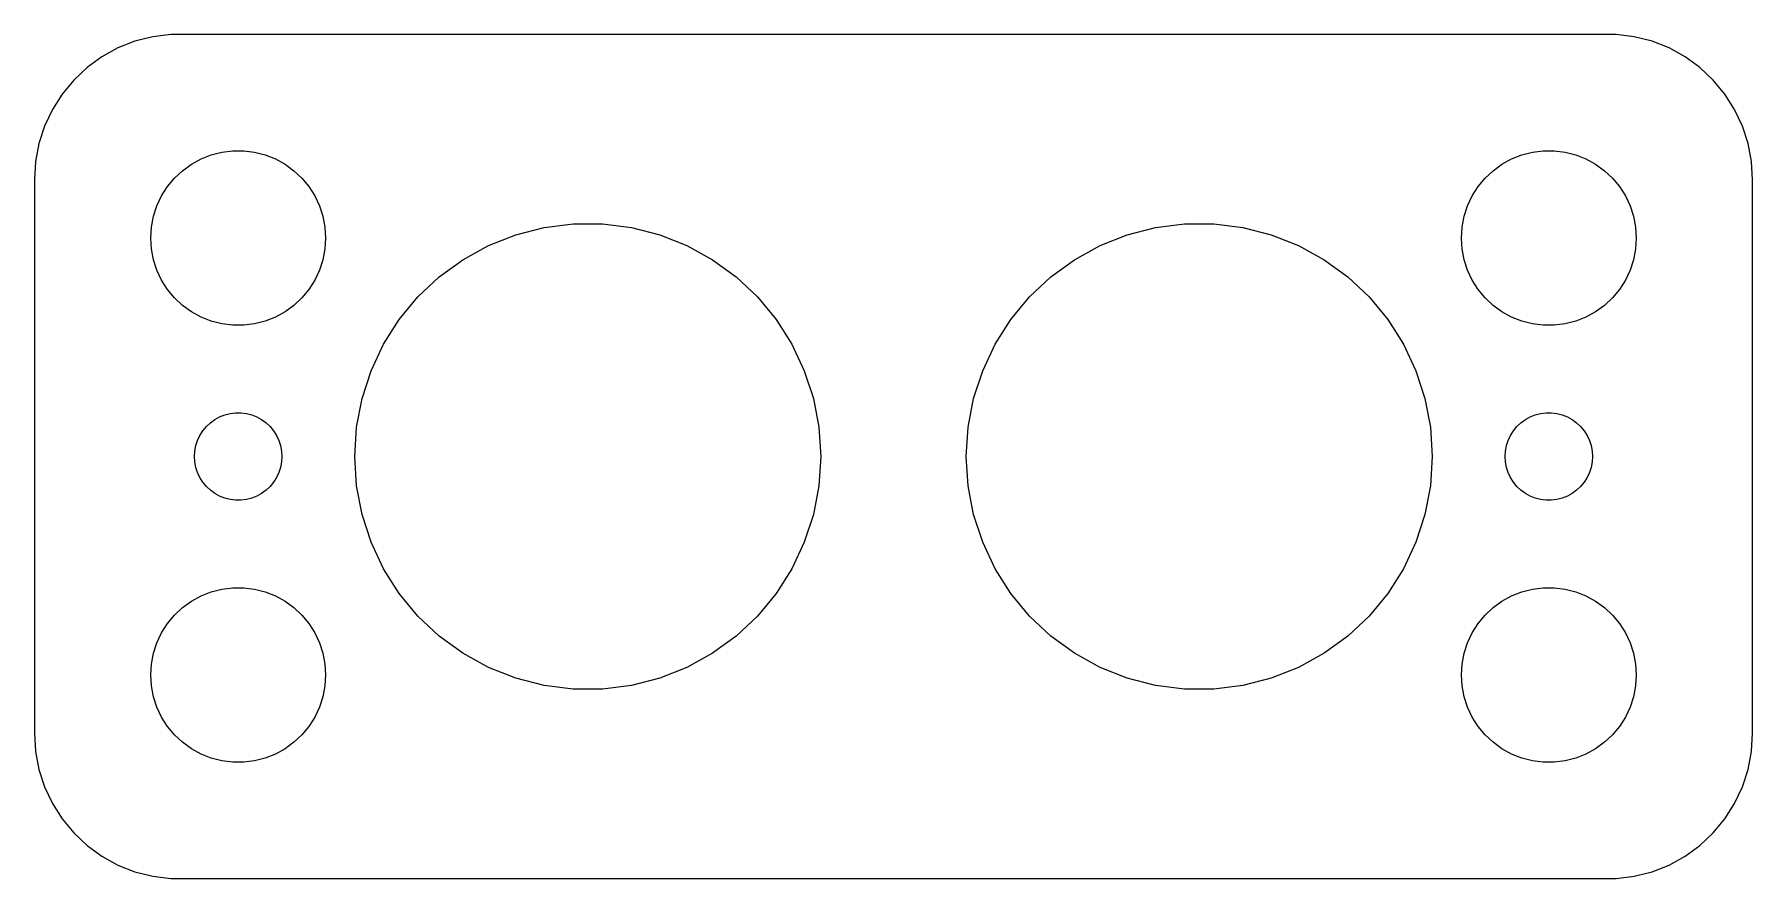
# Model space of a CAD drawing. Header units: metres. Extents: x -29.5 to 29.5, y -14.5 to 14.5.
import ezdxf

# ---------------------------------------------------------------- set-up
doc = ezdxf.new("R2010")
doc.units = ezdxf.units.M

msp = doc.modelspace()

# ---------------------------------------------------------------- linework, layer by layer
for p, q in [((-26.0451, 14.2553), (-26.6289, 14.0241)), ((-25.4369, 14.4114), (-26.0451, 14.2553)), ((-24.8139, 14.4901), (-25.4369, 14.4114)), ((24.8139, 14.4901), (-24.8139, 14.4901)), ((25.4369, 14.4114), (24.8139, 14.4901)), ((26.0451, 14.2553), (25.4369, 14.4114)), ((26.6289, 14.0241), (26.0451, 14.2553)), ((-27.1791, 13.7216), (-27.6871, 13.3526)), ((-26.6289, 14.0241), (-27.1791, 13.7216)), ((27.1791, 13.7216), (26.6289, 14.0241)), ((27.6871, 13.3526), (27.1791, 13.7216)), ((-27.6871, 13.3526), (-28.1448, 12.9227)), ((28.1448, 12.9227), (27.6871, 13.3526)), ((-28.5451, 12.4389), (-28.8815, 11.9088)), ((-28.1448, 12.9227), (-28.5451, 12.4389)), ((28.5451, 12.4389), (28.1448, 12.9227)), ((28.8815, 11.9088), (28.5451, 12.4389)), ((-28.8815, 11.9088), (-29.1489, 11.3406)), ((29.1489, 11.3406), (28.8815, 11.9088)), ((-29.1489, 11.3406), (-29.3429, 10.7434)), ((29.3429, 10.7434), (29.1489, 11.3406)), ((-29.3429, 10.7434), (-29.4606, 10.1267)), ((29.4606, 10.1267), (29.3429, 10.7434)), ((-29.4606, 10.1267), (-29.5, 9.5)), ((-24.4123, 9.81154), (-24.1075, 10.033)), ((-24.1075, 10.033), (-23.7773, 10.2145)), ((-23.7773, 10.2145), (-23.427, 10.3532)), ((-23.427, 10.3532), (-23.0621, 10.4469)), ((-23.0621, 10.4469), (-22.6884, 10.4941)), ((-22.6884, 10.4941), (-22.3116, 10.4941)), ((-22.3116, 10.4941), (-21.9379, 10.4469)), ((-21.9379, 10.4469), (-21.5729, 10.3532)), ((-21.5729, 10.3532), (-21.2227, 10.2145)), ((-21.2227, 10.2145), (-20.8925, 10.033)), ((-20.8925, 10.033), (-20.5877, 9.81154)), ((20.5877, 9.81154), (20.8925, 10.033)), ((20.8925, 10.033), (21.2227, 10.2145)), ((21.2227, 10.2145), (21.5729, 10.3532)), ((21.5729, 10.3532), (21.9379, 10.4469)), ((21.9379, 10.4469), (22.3116, 10.4941)), ((22.3116, 10.4941), (22.6884, 10.4941)), ((22.6884, 10.4941), (23.0621, 10.4469)), ((23.0621, 10.4469), (23.427, 10.3532)), ((23.427, 10.3532), (23.7773, 10.2145)), ((23.7773, 10.2145), (24.1075, 10.033)), ((24.1075, 10.033), (24.4123, 9.81154)), ((29.5, 9.5), (29.4606, 10.1267)), ((-29.5, 9.5), (-29.5, -9.5)), ((-24.927, 9.26335), (-24.6869, 9.55363)), ((-24.6869, 9.55363), (-24.4123, 9.81154)), ((-20.5877, 9.81154), (-20.3131, 9.55363)), ((-20.3131, 9.55363), (-20.0729, 9.26335)), ((20.0729, 9.26335), (20.3131, 9.55363)), ((20.3131, 9.55363), (20.5877, 9.81154)), ((24.4123, 9.81154), (24.6869, 9.55363)), ((24.6869, 9.55363), (24.927, 9.26335)), ((29.5, -9.5), (29.5, 9.5)), ((-25.2893, 8.60437), (-25.1289, 8.94525)), ((-25.1289, 8.94525), (-24.927, 9.26335)), ((-20.0729, 9.26335), (-19.8711, 8.94525)), ((-19.8711, 8.94525), (-19.7107, 8.60437)), ((19.7107, 8.60437), (19.8711, 8.94525)), ((19.8711, 8.94525), (20.0729, 9.26335)), ((24.927, 9.26335), (25.1289, 8.94525)), ((25.1289, 8.94525), (25.2893, 8.60437)), ((-25.4057, 8.24606), (-25.2893, 8.60437)), ((-19.7107, 8.60437), (-19.5942, 8.24606)), ((19.5942, 8.24606), (19.7107, 8.60437)), ((25.2893, 8.60437), (25.4057, 8.24606)), ((-25.5, 7.5), (-25.4763, 7.87599)), ((-25.4763, 7.87599), (-25.4057, 8.24606)), ((-19.5942, 8.24606), (-19.5237, 7.87599)), ((-19.5237, 7.87599), (-19.5, 7.5)), ((-12.9721, 7.60844), (-11.999, 7.85829)), ((-11.999, 7.85829), (-11.0023, 7.98421)), ((-11.0023, 7.98421), (-9.99767, 7.98421)), ((-9.99767, 7.98421), (-9.00095, 7.85829)), ((-9.00095, 7.85829), (-8.02786, 7.60844)), ((8.02786, 7.60844), (9.00095, 7.85829)), ((9.00095, 7.85829), (9.99767, 7.98421)), ((9.99767, 7.98421), (11.0023, 7.98421)), ((11.0023, 7.98421), (11.999, 7.85829)), ((11.999, 7.85829), (12.9721, 7.60844)), ((19.5, 7.5), (19.5237, 7.87599)), ((19.5237, 7.87599), (19.5942, 8.24606)), ((25.4057, 8.24606), (25.4763, 7.87599)), ((25.4763, 7.87599), (25.5, 7.5)), ((-25.4763, 7.12399), (-25.5, 7.5)), ((-25.4057, 6.75392), (-25.4763, 7.12399)), ((-19.5237, 7.12399), (-19.5942, 6.75392)), ((-19.5, 7.5), (-19.5237, 7.12399)), ((-14.7866, 6.75461), (-13.9062, 7.2386)), ((-13.9062, 7.2386), (-12.9721, 7.60844)), ((-8.02786, 7.60844), (-7.09377, 7.2386)), ((-7.09377, 7.2386), (-6.21338, 6.75461)), ((6.21338, 6.75461), (7.09377, 7.2386)), ((7.09377, 7.2386), (8.02786, 7.60844)), ((12.9721, 7.60844), (13.9062, 7.2386)), ((13.9062, 7.2386), (14.7866, 6.75461)), ((19.5237, 7.12399), (19.5, 7.5)), ((19.5942, 6.75392), (19.5237, 7.12399)), ((25.4763, 7.12399), (25.4057, 6.75392)), ((25.5, 7.5), (25.4763, 7.12399)), ((-25.2893, 6.39561), (-25.4057, 6.75392)), ((-19.5942, 6.75392), (-19.7107, 6.39561)), ((-15.5994, 6.16409), (-14.7866, 6.75461)), ((-6.21338, 6.75461), (-5.4006, 6.16409)), ((5.4006, 6.16409), (6.21338, 6.75461)), ((14.7866, 6.75461), (15.5994, 6.16409)), ((19.7107, 6.39561), (19.5942, 6.75392)), ((25.4057, 6.75392), (25.2893, 6.39561)), ((-25.1289, 6.05473), (-25.2893, 6.39561)), ((-24.927, 5.73663), (-25.1289, 6.05473)), ((-19.8711, 6.05473), (-20.0729, 5.73663)), ((-19.7107, 6.39561), (-19.8711, 6.05473)), ((-16.3317, 5.47636), (-15.5994, 6.16409)), ((-5.4006, 6.16409), (-4.66824, 5.47636)), ((4.66824, 5.47636), (5.4006, 6.16409)), ((15.5994, 6.16409), (16.3317, 5.47636)), ((19.8711, 6.05473), (19.7107, 6.39561)), ((20.0729, 5.73663), (19.8711, 6.05473)), ((25.1289, 6.05473), (24.927, 5.73663)), ((25.2893, 6.39561), (25.1289, 6.05473)), ((-24.6869, 5.44635), (-24.927, 5.73663)), ((-24.4123, 5.18845), (-24.6869, 5.44635)), ((-20.3131, 5.44635), (-20.5877, 5.18845)), ((-20.0729, 5.73663), (-20.3131, 5.44635)), ((-16.9721, 4.70227), (-16.3317, 5.47636)), ((-4.66824, 5.47636), (-4.02786, 4.70227)), ((4.02786, 4.70227), (4.66824, 5.47636)), ((16.3317, 5.47636), (16.9721, 4.70227)), ((20.3131, 5.44635), (20.0729, 5.73663)), ((20.5877, 5.18845), (20.3131, 5.44635)), ((24.6869, 5.44635), (24.4123, 5.18845)), ((24.927, 5.73663), (24.6869, 5.44635)), ((-24.1075, 4.96701), (-24.4123, 5.18845)), ((-23.7773, 4.78551), (-24.1075, 4.96701)), ((-23.427, 4.64682), (-23.7773, 4.78551)), ((-21.2227, 4.78551), (-21.5729, 4.64682)), ((-20.8925, 4.96701), (-21.2227, 4.78551)), ((-20.5877, 5.18845), (-20.8925, 4.96701)), ((20.8925, 4.96701), (20.5877, 5.18845)), ((21.2227, 4.78551), (20.8925, 4.96701)), ((21.5729, 4.64682), (21.2227, 4.78551)), ((23.7773, 4.78551), (23.427, 4.64682)), ((24.1075, 4.96701), (23.7773, 4.78551)), ((24.4123, 5.18845), (24.1075, 4.96701)), ((-23.0621, 4.55313), (-23.427, 4.64682)), ((-22.6884, 4.50591), (-23.0621, 4.55313)), ((-22.3116, 4.50591), (-22.6884, 4.50591)), ((-21.9379, 4.55313), (-22.3116, 4.50591)), ((-21.5729, 4.64682), (-21.9379, 4.55313)), ((-17.5105, 3.85402), (-16.9721, 4.70227)), ((-4.02786, 4.70227), (-3.48953, 3.85402)), ((3.48953, 3.85402), (4.02786, 4.70227)), ((16.9721, 4.70227), (17.5105, 3.85402)), ((21.9379, 4.55313), (21.5729, 4.64682)), ((22.3116, 4.50591), (21.9379, 4.55313)), ((22.6884, 4.50591), (22.3116, 4.50591)), ((23.0621, 4.55313), (22.6884, 4.50591)), ((23.427, 4.64682), (23.0621, 4.55313)), ((-17.9382, 2.94499), (-17.5105, 3.85402)), ((-3.48953, 3.85402), (-3.06178, 2.94499)), ((3.06178, 2.94499), (3.48953, 3.85402)), ((17.5105, 3.85402), (17.9382, 2.94499)), ((-18.2487, 1.98952), (-17.9382, 2.94499)), ((-3.06178, 2.94499), (-2.75133, 1.98952)), ((2.75133, 1.98952), (3.06178, 2.94499)), ((17.9382, 2.94499), (18.2487, 1.98952)), ((-18.4369, 1.00266), (-18.2487, 1.98952)), ((-2.75133, 1.98952), (-2.56308, 1.00266)), ((2.56308, 1.00266), (2.75133, 1.98952)), ((18.2487, 1.98952), (18.4369, 1.00266)), ((-23.4561, 1.15576), (-23.3037, 1.26648)), ((-23.3037, 1.26648), (-23.1387, 1.35724)), ((-23.1387, 1.35724), (-22.9635, 1.42657)), ((-22.9635, 1.42657), (-22.7811, 1.47342)), ((-22.7811, 1.47342), (-22.5942, 1.49704)), ((-22.5942, 1.49704), (-22.4058, 1.49704)), ((-22.4058, 1.49704), (-22.2189, 1.47342)), ((-22.2189, 1.47342), (-22.0365, 1.42657)), ((-22.0365, 1.42657), (-21.8613, 1.35724)), ((-21.8613, 1.35724), (-21.6963, 1.26648)), ((-21.6963, 1.26648), (-21.5439, 1.15576)), ((21.5439, 1.15576), (21.6963, 1.26648)), ((21.6963, 1.26648), (21.8613, 1.35724)), ((21.8613, 1.35724), (22.0365, 1.42657)), ((22.0365, 1.42657), (22.2189, 1.47342)), ((22.2189, 1.47342), (22.4058, 1.49704)), ((22.4058, 1.49704), (22.5942, 1.49704)), ((22.5942, 1.49704), (22.7811, 1.47342)), ((22.7811, 1.47342), (22.9635, 1.42657)), ((22.9635, 1.42657), (23.1387, 1.35724)), ((23.1387, 1.35724), (23.3037, 1.26648)), ((23.3037, 1.26648), (23.4561, 1.15576)), ((-23.8947, 0.552185), (-23.8145, 0.722626)), ((-23.8145, 0.722626), (-23.7135, 0.881668)), ((-23.7135, 0.881668), (-23.5934, 1.02681)), ((-23.5934, 1.02681), (-23.4561, 1.15576)), ((-21.5439, 1.15576), (-21.4065, 1.02681)), ((-21.4065, 1.02681), (-21.2865, 0.881668)), ((-21.2865, 0.881668), (-21.1855, 0.722626)), ((-21.1855, 0.722626), (-21.1053, 0.552185)), ((-18.5, 0), (-18.4369, 1.00266)), ((-2.56308, 1.00266), (-2.5, 0)), ((2.5, 0), (2.56308, 1.00266)), ((18.4369, 1.00266), (18.5, 0)), ((21.1053, 0.552185), (21.1855, 0.722626)), ((21.1855, 0.722626), (21.2865, 0.881668)), ((21.2865, 0.881668), (21.4065, 1.02681)), ((21.4065, 1.02681), (21.5439, 1.15576)), ((23.4561, 1.15576), (23.5934, 1.02681)), ((23.5934, 1.02681), (23.7135, 0.881668)), ((23.7135, 0.881668), (23.8145, 0.722626)), ((23.8145, 0.722626), (23.8947, 0.552185)), ((-24, 0), (-23.9882, 0.187988)), ((-23.9882, -0.187988), (-24, 0)), ((-23.9882, 0.187988), (-23.9529, 0.373032)), ((-23.9529, 0.373032), (-23.8947, 0.552185)), ((-21.1053, 0.552185), (-21.0471, 0.373032)), ((-21.0471, 0.373032), (-21.0118, 0.187988)), ((-21.0118, 0.187988), (-21, 0)), ((-21, 0), (-21.0118, -0.187988)), ((-18.4369, -1.00266), (-18.5, 0)), ((-2.5, 0), (-2.56308, -1.00266)), ((2.56308, -1.00266), (2.5, 0)), ((18.5, 0), (18.4369, -1.00266)), ((21, 0), (21.0118, 0.187988)), ((21.0118, -0.187988), (21, 0)), ((21.0118, 0.187988), (21.0471, 0.373032)), ((21.0471, 0.373032), (21.1053, 0.552185)), ((23.8947, 0.552185), (23.9529, 0.373032)), ((23.9529, 0.373032), (23.9882, 0.187988)), ((23.9882, 0.187988), (24, 0)), ((24, 0), (23.9882, -0.187988)), ((-23.9529, -0.373032), (-23.9882, -0.187988)), ((-23.8947, -0.552185), (-23.9529, -0.373032)), ((-23.8145, -0.722626), (-23.8947, -0.552185)), ((-21.1053, -0.552185), (-21.1855, -0.722626)), ((-21.0471, -0.373032), (-21.1053, -0.552185)), ((-21.0118, -0.187988), (-21.0471, -0.373032)), ((21.0471, -0.373032), (21.0118, -0.187988)), ((21.1053, -0.552185), (21.0471, -0.373032)), ((21.1855, -0.722626), (21.1053, -0.552185)), ((23.8947, -0.552185), (23.8145, -0.722626)), ((23.9529, -0.373032), (23.8947, -0.552185)), ((23.9882, -0.187988), (23.9529, -0.373032)), ((-23.7135, -0.881668), (-23.8145, -0.722626)), ((-23.5934, -1.02681), (-23.7135, -0.881668)), ((-23.4561, -1.15576), (-23.5934, -1.02681)), ((-23.3037, -1.26648), (-23.4561, -1.15576)), ((-21.5439, -1.15576), (-21.6963, -1.26648)), ((-21.4065, -1.02681), (-21.5439, -1.15576)), ((-21.2865, -0.881668), (-21.4065, -1.02681)), ((-21.1855, -0.722626), (-21.2865, -0.881668)), ((-18.2487, -1.98952), (-18.4369, -1.00266)), ((-2.56308, -1.00266), (-2.75133, -1.98952)), ((2.75133, -1.98952), (2.56308, -1.00266)), ((18.4369, -1.00266), (18.2487, -1.98952)), ((21.2865, -0.881668), (21.1855, -0.722626)), ((21.4065, -1.02681), (21.2865, -0.881668)), ((21.5439, -1.15576), (21.4065, -1.02681)), ((21.6963, -1.26648), (21.5439, -1.15576)), ((23.4561, -1.15576), (23.3037, -1.26648)), ((23.5934, -1.02681), (23.4561, -1.15576)), ((23.7135, -0.881668), (23.5934, -1.02681)), ((23.8145, -0.722626), (23.7135, -0.881668)), ((-23.1387, -1.35724), (-23.3037, -1.26648)), ((-22.9635, -1.42657), (-23.1387, -1.35724)), ((-22.7811, -1.47342), (-22.9635, -1.42657)), ((-22.5942, -1.49704), (-22.7811, -1.47342)), ((-22.4058, -1.49704), (-22.5942, -1.49704)), ((-22.2189, -1.47342), (-22.4058, -1.49704)), ((-22.0365, -1.42657), (-22.2189, -1.47342)), ((-21.8613, -1.35724), (-22.0365, -1.42657)), ((-21.6963, -1.26648), (-21.8613, -1.35724)), ((21.8613, -1.35724), (21.6963, -1.26648)), ((22.0365, -1.42657), (21.8613, -1.35724)), ((22.2189, -1.47342), (22.0365, -1.42657)), ((22.4058, -1.49704), (22.2189, -1.47342)), ((22.5942, -1.49704), (22.4058, -1.49704)), ((22.7811, -1.47342), (22.5942, -1.49704)), ((22.9635, -1.42657), (22.7811, -1.47342)), ((23.1387, -1.35724), (22.9635, -1.42657)), ((23.3037, -1.26648), (23.1387, -1.35724)), ((-17.9382, -2.94499), (-18.2487, -1.98952)), ((-2.75133, -1.98952), (-3.06178, -2.94499)), ((3.06178, -2.94499), (2.75133, -1.98952)), ((18.2487, -1.98952), (17.9382, -2.94499)), ((-17.5105, -3.85402), (-17.9382, -2.94499)), ((-3.06178, -2.94499), (-3.48953, -3.85402)), ((3.48953, -3.85402), (3.06178, -2.94499)), ((17.9382, -2.94499), (17.5105, -3.85402)), ((-16.9721, -4.70227), (-17.5105, -3.85402)), ((-3.48953, -3.85402), (-4.02786, -4.70227)), ((4.02786, -4.70227), (3.48953, -3.85402)), ((17.5105, -3.85402), (16.9721, -4.70227)), ((-23.7773, -4.78551), (-23.427, -4.64682)), ((-23.427, -4.64682), (-23.0621, -4.55313)), ((-23.0621, -4.55313), (-22.6884, -4.50591)), ((-22.6884, -4.50591), (-22.3116, -4.50591)), ((-22.3116, -4.50591), (-21.9379, -4.55313)), ((-21.9379, -4.55313), (-21.5729, -4.64682)), ((-21.5729, -4.64682), (-21.2227, -4.78551)), ((-16.3317, -5.47636), (-16.9721, -4.70227)), ((-4.02786, -4.70227), (-4.66824, -5.47636)), ((4.66824, -5.47636), (4.02786, -4.70227)), ((16.9721, -4.70227), (16.3317, -5.47636)), ((21.2227, -4.78551), (21.5729, -4.64682)), ((21.5729, -4.64682), (21.9379, -4.55313)), ((21.9379, -4.55313), (22.3116, -4.50591)), ((22.3116, -4.50591), (22.6884, -4.50591)), ((22.6884, -4.50591), (23.0621, -4.55313)), ((23.0621, -4.55313), (23.427, -4.64682)), ((23.427, -4.64682), (23.7773, -4.78551)), ((-24.6869, -5.44635), (-24.4123, -5.18845)), ((-24.4123, -5.18845), (-24.1075, -4.96701)), ((-24.1075, -4.96701), (-23.7773, -4.78551)), ((-21.2227, -4.78551), (-20.8925, -4.96701)), ((-20.8925, -4.96701), (-20.5877, -5.18845)), ((-20.5877, -5.18845), (-20.3131, -5.44635)), ((20.3131, -5.44635), (20.5877, -5.18845)), ((20.5877, -5.18845), (20.8925, -4.96701)), ((20.8925, -4.96701), (21.2227, -4.78551)), ((23.7773, -4.78551), (24.1075, -4.96701)), ((24.1075, -4.96701), (24.4123, -5.18845)), ((24.4123, -5.18845), (24.6869, -5.44635)), ((-25.1289, -6.05473), (-24.927, -5.73663)), ((-24.927, -5.73663), (-24.6869, -5.44635)), ((-20.3131, -5.44635), (-20.0729, -5.73663)), ((-20.0729, -5.73663), (-19.8711, -6.05473)), ((-15.5994, -6.16409), (-16.3317, -5.47636)), ((-4.66824, -5.47636), (-5.4006, -6.16409)), ((5.4006, -6.16409), (4.66824, -5.47636)), ((16.3317, -5.47636), (15.5994, -6.16409)), ((19.8711, -6.05473), (20.0729, -5.73663)), ((20.0729, -5.73663), (20.3131, -5.44635)), ((24.6869, -5.44635), (24.927, -5.73663)), ((24.927, -5.73663), (25.1289, -6.05473)), ((-25.4057, -6.75392), (-25.2893, -6.39561)), ((-25.2893, -6.39561), (-25.1289, -6.05473)), ((-19.8711, -6.05473), (-19.7107, -6.39561)), ((-19.7107, -6.39561), (-19.5942, -6.75392)), ((-14.7866, -6.75461), (-15.5994, -6.16409)), ((-5.4006, -6.16409), (-6.21338, -6.75461)), ((6.21338, -6.75461), (5.4006, -6.16409)), ((15.5994, -6.16409), (14.7866, -6.75461)), ((19.5942, -6.75392), (19.7107, -6.39561)), ((19.7107, -6.39561), (19.8711, -6.05473)), ((25.1289, -6.05473), (25.2893, -6.39561)), ((25.2893, -6.39561), (25.4057, -6.75392)), ((-25.4763, -7.12399), (-25.4057, -6.75392)), ((-19.5942, -6.75392), (-19.5237, -7.12399)), ((-13.9062, -7.2386), (-14.7866, -6.75461)), ((-6.21338, -6.75461), (-7.09377, -7.2386)), ((7.09377, -7.2386), (6.21338, -6.75461)), ((14.7866, -6.75461), (13.9062, -7.2386)), ((19.5237, -7.12399), (19.5942, -6.75392)), ((25.4057, -6.75392), (25.4763, -7.12399)), ((-25.5, -7.5), (-25.4763, -7.12399)), ((-25.4763, -7.87599), (-25.5, -7.5)), ((-19.5237, -7.12399), (-19.5, -7.5)), ((-19.5, -7.5), (-19.5237, -7.87599)), ((-12.9721, -7.60844), (-13.9062, -7.2386)), ((-11.999, -7.85829), (-12.9721, -7.60844)), ((-8.02786, -7.60844), (-9.00095, -7.85829)), ((-7.09377, -7.2386), (-8.02786, -7.60844)), ((8.02786, -7.60844), (7.09377, -7.2386)), ((9.00095, -7.85829), (8.02786, -7.60844)), ((12.9721, -7.60844), (11.999, -7.85829)), ((13.9062, -7.2386), (12.9721, -7.60844)), ((19.5, -7.5), (19.5237, -7.12399)), ((19.5237, -7.87599), (19.5, -7.5)), ((25.4763, -7.12399), (25.5, -7.5)), ((25.5, -7.5), (25.4763, -7.87599)), ((-25.4057, -8.24606), (-25.4763, -7.87599)), ((-25.2893, -8.60437), (-25.4057, -8.24606)), ((-19.5942, -8.24606), (-19.7107, -8.60437)), ((-19.5237, -7.87599), (-19.5942, -8.24606)), ((-11.0023, -7.98421), (-11.999, -7.85829)), ((-9.99767, -7.98421), (-11.0023, -7.98421)), ((-9.00095, -7.85829), (-9.99767, -7.98421)), ((9.99767, -7.98421), (9.00095, -7.85829)), ((11.0023, -7.98421), (9.99767, -7.98421)), ((11.999, -7.85829), (11.0023, -7.98421)), ((19.5942, -8.24606), (19.5237, -7.87599)), ((19.7107, -8.60437), (19.5942, -8.24606)), ((25.4057, -8.24606), (25.2893, -8.60437)), ((25.4763, -7.87599), (25.4057, -8.24606)), ((-25.1289, -8.94525), (-25.2893, -8.60437)), ((-19.7107, -8.60437), (-19.8711, -8.94525)), ((19.8711, -8.94525), (19.7107, -8.60437)), ((25.2893, -8.60437), (25.1289, -8.94525)), ((-24.927, -9.26335), (-25.1289, -8.94525)), ((-24.6869, -9.55363), (-24.927, -9.26335)), ((-20.0729, -9.26335), (-20.3131, -9.55363)), ((-19.8711, -8.94525), (-20.0729, -9.26335)), ((20.0729, -9.26335), (19.8711, -8.94525)), ((20.3131, -9.55363), (20.0729, -9.26335)), ((24.927, -9.26335), (24.6869, -9.55363)), ((25.1289, -8.94525), (24.927, -9.26335)), ((-29.5, -9.5), (-29.4606, -10.1267)), ((-24.4123, -9.81154), (-24.6869, -9.55363)), ((-24.1075, -10.033), (-24.4123, -9.81154)), ((-20.5877, -9.81154), (-20.8925, -10.033)), ((-20.3131, -9.55363), (-20.5877, -9.81154)), ((20.5877, -9.81154), (20.3131, -9.55363)), ((20.8925, -10.033), (20.5877, -9.81154)), ((24.4123, -9.81154), (24.1075, -10.033)), ((24.6869, -9.55363), (24.4123, -9.81154)), ((29.4606, -10.1267), (29.5, -9.5)), ((-29.4606, -10.1267), (-29.3429, -10.7434)), ((-23.7773, -10.2145), (-24.1075, -10.033)), ((-23.427, -10.3532), (-23.7773, -10.2145)), ((-23.0621, -10.4469), (-23.427, -10.3532)), ((-22.6884, -10.4941), (-23.0621, -10.4469)), ((-22.3116, -10.4941), (-22.6884, -10.4941)), ((-21.9379, -10.4469), (-22.3116, -10.4941)), ((-21.5729, -10.3532), (-21.9379, -10.4469)), ((-21.2227, -10.2145), (-21.5729, -10.3532)), ((-20.8925, -10.033), (-21.2227, -10.2145)), ((21.2227, -10.2145), (20.8925, -10.033)), ((21.5729, -10.3532), (21.2227, -10.2145)), ((21.9379, -10.4469), (21.5729, -10.3532)), ((22.3116, -10.4941), (21.9379, -10.4469)), ((22.6884, -10.4941), (22.3116, -10.4941)), ((23.0621, -10.4469), (22.6884, -10.4941)), ((23.427, -10.3532), (23.0621, -10.4469)), ((23.7773, -10.2145), (23.427, -10.3532)), ((24.1075, -10.033), (23.7773, -10.2145)), ((29.3429, -10.7434), (29.4606, -10.1267)), ((-29.3429, -10.7434), (-29.1489, -11.3406)), ((29.1489, -11.3406), (29.3429, -10.7434)), ((-29.1489, -11.3406), (-28.8815, -11.9088)), ((28.8815, -11.9088), (29.1489, -11.3406)), ((-28.8815, -11.9088), (-28.5451, -12.4389)), ((28.5451, -12.4389), (28.8815, -11.9088)), ((-28.5451, -12.4389), (-28.1448, -12.9227)), ((-28.1448, -12.9227), (-27.6871, -13.3526)), ((27.6871, -13.3526), (28.1448, -12.9227)), ((28.1448, -12.9227), (28.5451, -12.4389)), ((-27.6871, -13.3526), (-27.1791, -13.7216)), ((27.1791, -13.7216), (27.6871, -13.3526)), ((-27.1791, -13.7216), (-26.6289, -14.0241)), ((-26.6289, -14.0241), (-26.0451, -14.2553)), ((26.0451, -14.2553), (26.6289, -14.0241)), ((26.6289, -14.0241), (27.1791, -13.7216)), ((-26.0451, -14.2553), (-25.4369, -14.4114)), ((-25.4369, -14.4114), (-24.8139, -14.4901)), ((-24.8139, -14.4901), (24.8139, -14.4901)), ((24.8139, -14.4901), (25.4369, -14.4114)), ((25.4369, -14.4114), (26.0451, -14.2553))]:
    msp.add_line(p, q)

doc.saveas('drawing.dxf')
